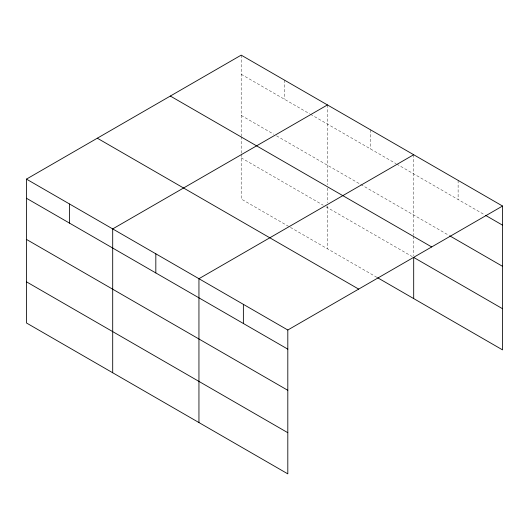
<?xml version="1.0" encoding="UTF-8"?>
<svg xmlns="http://www.w3.org/2000/svg" width="529" height="529" viewBox="0 0 529 529"><rect width="100%" height="100%" fill="white"/><g stroke="black" fill="none" stroke-linecap="round" stroke-linejoin="round"><path stroke-width="0.4" stroke-dasharray="2.65 1.98" d="M241.191 74.272L309.769 113.867M310.477 114.271L396.016 163.659M396.724 164.069L484.921 214.986M241.191 115.428L273.711 134.207M276.541 135.841L448.949 235.379M241.191 157.834L323.199 205.179M326.029 206.813L412.276 256.605M376.926 277.355L241.191 198.99L241.191 154.574M458.121 180.376L458.121 199.519M413.691 154.726L413.691 235.405M413.691 236.218L413.691 255.791M370.565 129.83L370.565 148.966M327.444 104.934L327.444 184.793M327.444 188.059L327.444 202.733M327.444 205.999L327.444 248.782M284.318 80.031L284.318 99.174M241.191 55.135L241.191 135.814M241.191 136.634L241.191 153.754"/><path stroke-width="0.79" d="M26.45 179.119L287.809 330.01L287.809 473.865L26.45 322.968L26.45 179.119L241.191 55.135L502.55 206.032L502.55 349.881L377.633 277.765M327.444 104.934L112.697 228.912L112.697 372.766M413.691 154.726L198.944 278.704L198.944 422.559M287.809 330.01L502.55 206.032M485.622 215.396L502.55 225.169M449.657 235.789L502.55 266.325M170.331 96.053L431.684 246.944M502.55 308.724L413.691 257.425L413.691 298.581M97.316 138.201L358.669 289.099M26.45 198.256L287.809 349.147M26.45 239.412L287.809 390.303M26.45 281.818L287.809 432.709M243.373 304.36L243.373 323.497M155.824 253.808L155.824 272.951M69.577 204.015L69.577 223.152"/></g></svg>
